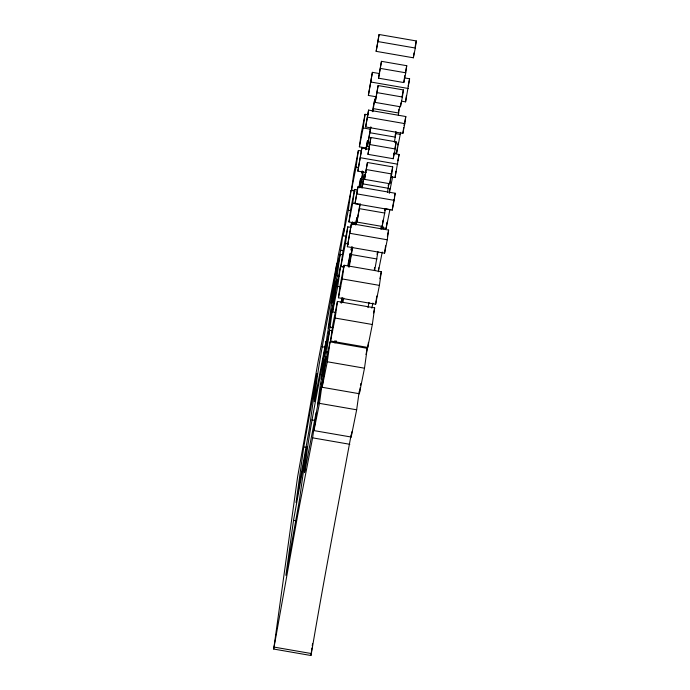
<?xml version="1.0" encoding="UTF-8"?>
<svg xmlns="http://www.w3.org/2000/svg" width="690" height="690" viewBox="0 0 690 690"><rect width="100%" height="100%" fill="white"/><g stroke="black" fill="none" stroke-linecap="round" stroke-linejoin="round"><path stroke-width="1.03" d="M273.706 649.057L297.562 477.144L318.245 360.836L336.867 263.114C330.743 309.534 318.599 354.962 314.39 401.692L326.008 341.326C319.582 385.21 308.723 428.378 304.54 472.641L316.149 412.387L312.613 437.848L297.701 515.085L273.706 649.057L310.914 655.5L311.354 653.551C323.636 580.445 337.721 507.624 351.15 434.743M293.517 520.381L285.884 575.365L299.469 499.957L306.852 446.784L293.517 520.381L296.502 520.898M303.764 446.93L296.036 502.579L309.37 428.611L317.029 373.402L303.764 446.93L306.748 447.448M313.95 430.595L316.857 409.636L322.437 381.837L319.453 403.357L313.95 430.595L351.158 437.029L356.661 409.8L359.223 391.351M340.136 254.308L334.555 282.106L331.649 303.065L337.151 275.828L340.136 254.308L342.206 254.662M329.579 330.355L323.998 358.153L321.091 379.103L326.594 351.865L329.579 330.355L332.684 330.889M330.036 327.086L333.02 305.567L327.44 333.365L324.533 354.324L330.036 327.086L333.141 327.621M336.616 279.657L333.632 301.176L328.13 328.414L331.036 307.455L336.616 279.657L338.687 280.011M340.696 250.254L343.68 228.735L338.1 256.533L335.193 277.492L340.696 250.254L342.766 250.608M322.135 387.28L324.818 367.917L330.044 341.878L367.253 348.321L364.493 368.201L359.343 393.723L322.135 387.28L327.284 361.758L330.044 341.878M335.694 312.449L332.589 311.915L335.28 292.551L340.498 266.512L343.603 267.047M346.259 236.291L343.154 235.756L345.845 216.393L351.063 190.354L355.203 191.07M332.589 311.915L337.738 286.393L340.498 266.512M343.154 235.756L348.303 210.234L351.063 190.354M330.536 340.989L332.778 324.783L337.445 301.418L374.653 307.861L372.341 324.498L367.744 347.432L330.536 340.989L335.133 318.055L337.445 301.418M343.982 266.944L340.877 266.409L343.128 250.203L347.786 226.838L350.891 227.372M354.582 190.569L351.477 190.026L353.728 173.82L358.386 150.454L361.491 150.989M340.877 266.409L345.483 243.484L347.786 226.838M351.477 190.026L356.075 167.101L358.386 150.454M338.428 297.778L340.274 284.461L344.103 265.262L381.311 271.696L379.414 285.375L375.636 304.221L338.428 297.778L342.206 278.933L344.103 265.262M356.178 223.206L348.942 221.956L350.796 208.639L354.626 189.44L357.722 189.974M366.606 148.065L359.369 146.815L361.224 133.498L365.053 114.299L368.149 114.833M348.942 221.956L352.728 203.119L354.626 189.44M359.369 146.815L363.156 127.969L365.053 114.299M347.372 246.727L351.4 223.638L388.608 230.081L387.263 239.784L384.58 253.161L347.372 246.727L351.4 223.638M366.131 172.56L357.86 171.129L361.888 148.04L369.124 149.299M376.637 96.859L368.365 95.427L372.393 72.338L379.629 73.588M357.86 171.129L361.888 148.04M368.365 95.427L372.393 72.338M355.005 203.671L357.955 186.817L395.163 193.252L394.18 200.342L392.213 210.114L355.005 203.671L357.955 186.817M365.657 126.951L368.598 110.098L405.806 116.532L404.823 123.622L402.865 133.386L365.657 126.951L368.598 110.098M376.145 51.353L379.086 34.5L416.294 40.943L415.311 48.033L413.353 57.796L376.145 51.353L379.086 34.5M341.55 302.988L342.274 297.752M352.487 224.172L352.78 222.077M341.973 302.608L342.663 298.554M348.355 266.858L350.227 253.334L347.795 265.521M359.326 187.775L360.62 178.417L358.8 187.559M348.907 266.288L352.383 247.011M351.572 247.072L351.15 250.142L351.779 247.003M359.939 186.826L362.837 171.638M362.112 171.146L361.827 173.199L362.25 171.103M349.175 267.185L352.711 247.253M355.807 224.983L356.825 217.626L355.419 224.698M360.473 187.628L363.173 171.888M366.338 149.092L367.503 140.674L365.691 149.773M385.391 209.182L382.174 226.449L356.911 222.068L359.895 204.231M369.547 146.504L367.442 146.142L370.634 127.245M356.911 222.068L360.266 203.835M362.207 188.025L364.38 174.199L361.655 187.835M367.442 146.142L370.935 126.934M372.85 111.737L374.817 98.946L372.307 111.53M364.501 179.357L367.442 162.504L392.705 166.876L391.722 173.958L389.764 183.73L364.501 179.357L367.442 162.504M367.968 154.344L370.91 137.491L396.172 141.864L395.189 148.954L393.231 158.717L367.968 154.344L370.91 137.491M375.179 102.405L378.12 85.551L403.383 89.924L402.399 97.014L400.442 106.778L375.179 102.405L378.12 85.551M378.534 78.186L381.475 61.332L406.746 65.705L405.763 72.795L403.797 82.559L378.534 78.186L381.475 61.332M310.914 655.5L311.949 648.022M312.251 645.892L312.544 643.753M374.316 269.643L374.601 267.591M351.158 437.029L351.883 431.793M374.653 270.506L377.982 251.626M381.07 229.365L381.51 226.208M382.174 226.449L383.045 220.145M359.343 393.723L360.189 387.608M360.473 385.572L360.758 383.528M387.47 192.398L388.97 183.428M394.361 142.278L396.069 132.282M398.32 115.083L399.683 106.225M389.764 183.73L390.583 177.813M393.231 158.717L394.05 152.8M400.442 106.778L400.985 102.836M403.797 82.559L404.763 75.659M367.744 347.432L368.443 342.369M378.508 269.816L378.793 267.789M389.531 190.388L389.815 188.37M375.636 304.221L376.774 296.019M380.984 227.502L386.15 228.399L387.004 222.249M394.516 152.895L396.578 153.258L397.431 147.108M397.716 145.064L398.001 143.011M396.578 153.258L400.649 132.308M384.58 253.161L385.598 245.812M390.937 176.856L395.068 177.572L395.948 171.267M401.442 101.145L405.573 101.861L406.445 95.565M395.068 177.572L399.096 154.482L393.93 153.585M405.573 101.861L409.601 78.781L404.435 77.884M392.213 210.114L393.973 199.229M402.865 133.386L403.685 127.469M413.353 57.796L414.035 52.863M352.047 224.138L352.461 222.051M352.84 224.759L353.245 222.732M353.936 224.267L354.358 222.18M340.981 302.945L342.024 297.735M334.486 342.783L334.9 340.705M342.93 302.194L343.767 298.028M405.358 72.674L406.746 65.705M398.415 111.702L398.829 109.607M401.994 96.893L403.383 89.924M395.068 135.818L395.905 131.618M394.982 147.833L396.172 141.864M415.104 46.911L416.294 40.943M388.177 185.912L388.599 183.816M408.144 86.121L409.601 78.781M390.92 175.829L392.705 166.876M384.735 210.7L385.158 208.604M389.315 193.347L392.662 176.666M377.042 254.412L377.447 252.393M404.021 125.494L405.806 116.532M367.986 307.611L369.029 302.401M397.845 160.779L399.096 154.482M386.15 228.399L389.936 209.553L384.761 208.665M378.301 271.808L382.269 252.005M394.37 197.237L395.163 193.252M387.357 236.368L388.608 230.081M379.897 278.777L381.311 271.696M373.635 312.941L374.653 307.861M365.993 354.565L367.253 348.321M335.711 342.775L336.125 340.731M383.045 228.925L383.459 226.881M371.858 308.145L372.885 303.039M378.103 41.59L415.311 48.033M380.492 68.422L405.763 72.795M371.048 82.05L408.256 88.484M377.137 92.641L402.399 97.014M373.471 108.649L398.734 113.022M367.615 117.179L404.823 123.622M363.156 127.969L370.383 129.22M396.224 133.696L400.364 134.412M370.125 132.765L395.387 137.138M369.926 144.581L395.189 148.954M360.542 157.751L397.751 164.194M356.075 167.101L358.145 167.454M366.459 169.585L391.722 173.958M362.155 179.253L364.26 179.616M363.026 183.911L388.298 188.284M356.971 193.899L394.18 200.342M352.728 203.119L359.956 204.369M359.594 208.691L384.856 213.063M348.303 210.234L350.373 210.588M350.054 233.349L387.263 239.784M345.483 243.484L348.579 244.019M351.693 254.619L376.956 258.991M337.151 275.828L339.213 276.181M342.206 278.933L379.414 285.375M334.555 282.106L336.625 282.469M337.738 286.393L340.843 286.928M335.133 318.055L372.341 324.498M322.014 346.716L325.007 347.234M326.594 351.865L328.664 352.228M327.284 361.758L364.493 368.201M319.453 403.357L356.661 409.8M311.863 419.917L314.847 420.434M312.613 437.848L349.821 444.291M274.146 647.108L311.354 653.551M320.376 384.287L317.469 405.246L322.972 378.008L325.956 356.488L320.376 384.287"/></g></svg>
